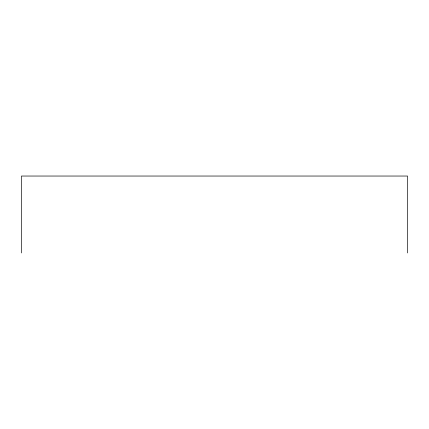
<?xml version="1.0" encoding="UTF-8"?>
<svg xmlns="http://www.w3.org/2000/svg" width="429" height="429" viewBox="0 0 429 429"><rect width="100%" height="100%" fill="white"/><g stroke="black" fill="none" stroke-linecap="round" stroke-linejoin="round"><path stroke-width="0.64" d="M407.55 252.96L407.55 176.04L21.45 176.04L21.45 252.96"/></g></svg>
